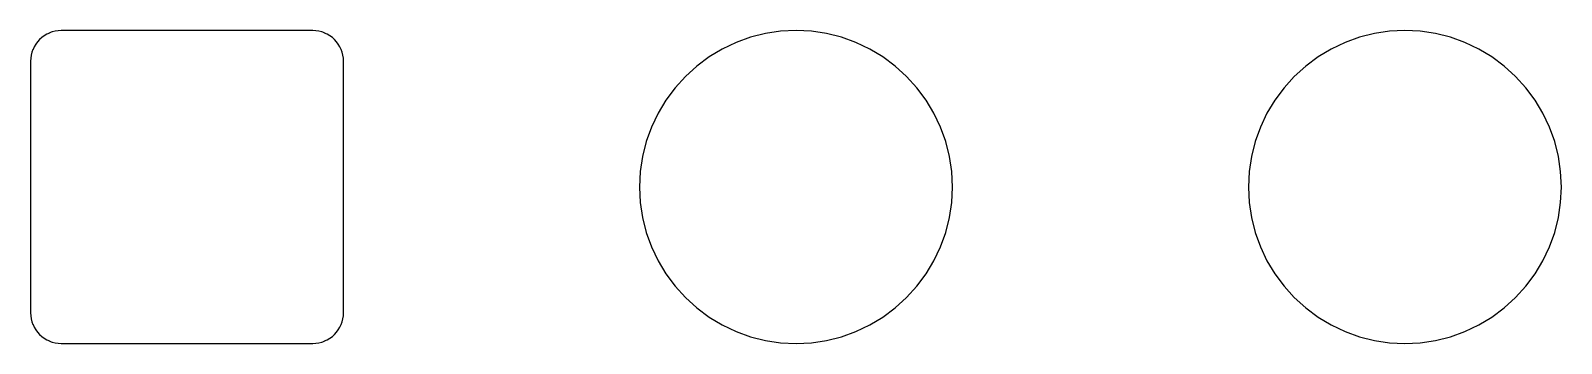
# Model space of a CAD drawing. Header units: metres. Extents: x 102.6 to 173.6, y -131.3 to -53.7.
# Drawn here: x 124.37 to 137.13, y -56.3 to -53.7 of the extents above; entities that cross this region are included whole.
import ezdxf

# ---------------------------------------------------------------- set-up
doc = ezdxf.new("R2010")
doc.units = ezdxf.units.M

msp = doc.modelspace()

# ---------------------------------------------------------------- linework, layer by layer
for points in [[(124.365, -56.05), (124.365, -56.05), (124.365, -56.05), (124.366, -56.075), (124.366, -56.075), (124.366, -56.075), (124.366, -56.075), (124.366, -56.075), (124.37, -56.1), (124.37, -56.1), (124.37, -56.1), (124.37, -56.1), (124.37, -56.1), (124.376, -56.124), (124.376, -56.124), (124.376, -56.124), (124.376, -56.124), (124.376, -56.124), (124.384, -56.147), (124.384, -56.147), (124.384, -56.148), (124.384, -56.148), (124.385, -56.148), (124.395, -56.17), (124.395, -56.17), (124.395, -56.17), (124.395, -56.17), (124.395, -56.17), (124.408, -56.191), (124.408, -56.192), (124.408, -56.192), (124.408, -56.192), (124.408, -56.192), (124.423, -56.212), (124.423, -56.212), (124.423, -56.212), (124.423, -56.212), (124.423, -56.212), (124.44, -56.23), (124.44, -56.23), (124.44, -56.23), (124.44, -56.23), (124.44, -56.23), (124.458, -56.247), (124.458, -56.247), (124.458, -56.247), (124.458, -56.247), (124.458, -56.247), (124.478, -56.262), (124.478, -56.262), (124.478, -56.262), (124.478, -56.262), (124.479, -56.262), (124.5, -56.275), (124.5, -56.275), (124.5, -56.275), (124.5, -56.275), (124.5, -56.275), (124.522, -56.285), (124.522, -56.286), (124.522, -56.286), (124.523, -56.286), (124.523, -56.286), (124.546, -56.294), (124.546, -56.294), (124.546, -56.294), (124.546, -56.294), (124.546, -56.294), (124.57, -56.3), (124.57, -56.3), (124.57, -56.3), (124.57, -56.3), (124.57, -56.3), (124.595, -56.304), (124.595, -56.304), (124.595, -56.304), (124.595, -56.304), (124.595, -56.304), (124.62, -56.305), (124.62, -56.305), (124.62, -56.305), (126.72, -56.305), (126.72, -56.305), (126.72, -56.305), (126.745, -56.304), (126.745, -56.304), (126.745, -56.304), (126.745, -56.304), (126.745, -56.304), (126.77, -56.3), (126.77, -56.3), (126.77, -56.3), (126.77, -56.3), (126.77, -56.3), (126.794, -56.294), (126.794, -56.294), (126.794, -56.294), (126.794, -56.294), (126.794, -56.294), (126.817, -56.286), (126.817, -56.286), (126.818, -56.286), (126.818, -56.286), (126.818, -56.285), (126.84, -56.275), (126.84, -56.275), (126.84, -56.275), (126.84, -56.275), (126.84, -56.275), (126.861, -56.262), (126.862, -56.262), (126.862, -56.262), (126.862, -56.262), (126.862, -56.262), (126.882, -56.247), (126.882, -56.247), (126.882, -56.247), (126.882, -56.247), (126.882, -56.247), (126.9, -56.23), (126.9, -56.23), (126.9, -56.23), (126.9, -56.23), (126.9, -56.23), (126.917, -56.212), (126.917, -56.212), (126.917, -56.212), (126.917, -56.212), (126.917, -56.212), (126.932, -56.192), (126.932, -56.192), (126.932, -56.192), (126.932, -56.192), (126.932, -56.191), (126.945, -56.17), (126.945, -56.17), (126.945, -56.17), (126.945, -56.17), (126.945, -56.17), (126.955, -56.148), (126.956, -56.148), (126.956, -56.148), (126.956, -56.147), (126.956, -56.147), (126.964, -56.124), (126.964, -56.124), (126.964, -56.124), (126.964, -56.124), (126.964, -56.124), (126.97, -56.1), (126.97, -56.1), (126.97, -56.1), (126.97, -56.1), (126.97, -56.1), (126.974, -56.075), (126.974, -56.075), (126.974, -56.075), (126.974, -56.075), (126.974, -56.075), (126.975, -56.05), (126.975, -56.05), (126.975, -56.05), (126.975, -53.95), (126.975, -53.95), (126.975, -53.95), (126.974, -53.925), (126.974, -53.925), (126.974, -53.925), (126.974, -53.925), (126.974, -53.925), (126.97, -53.9), (126.97, -53.9), (126.97, -53.9), (126.97, -53.9), (126.97, -53.9), (126.964, -53.876), (126.964, -53.876), (126.964, -53.876), (126.964, -53.876), (126.964, -53.876), (126.956, -53.853), (126.956, -53.853), (126.956, -53.852), (126.956, -53.852), (126.955, -53.852), (126.945, -53.83), (126.945, -53.83), (126.945, -53.83), (126.945, -53.83), (126.945, -53.83), (126.932, -53.809), (126.932, -53.808), (126.932, -53.808), (126.932, -53.808), (126.932, -53.808), (126.917, -53.788), (126.917, -53.788), (126.917, -53.788), (126.917, -53.788), (126.917, -53.788), (126.9, -53.77), (126.9, -53.77), (126.9, -53.77), (126.9, -53.77), (126.9, -53.77), (126.882, -53.753), (126.882, -53.753), (126.882, -53.753), (126.882, -53.753), (126.882, -53.753), (126.862, -53.738), (126.862, -53.738), (126.862, -53.738), (126.862, -53.738), (126.861, -53.738), (126.84, -53.725), (126.84, -53.725), (126.84, -53.725), (126.84, -53.725), (126.84, -53.725), (126.818, -53.715), (126.818, -53.714), (126.818, -53.714), (126.817, -53.714), (126.817, -53.714), (126.794, -53.706), (126.794, -53.706), (126.794, -53.706), (126.794, -53.706), (126.794, -53.706), (126.77, -53.7), (126.77, -53.7), (126.77, -53.7), (126.77, -53.7), (126.77, -53.7), (126.745, -53.696), (126.745, -53.696), (126.745, -53.696), (126.745, -53.696), (126.745, -53.696), (126.72, -53.695), (126.72, -53.695), (126.72, -53.695), (124.62, -53.695), (124.62, -53.695), (124.62, -53.695), (124.595, -53.696), (124.595, -53.696), (124.595, -53.696), (124.595, -53.696), (124.595, -53.696), (124.57, -53.7), (124.57, -53.7), (124.57, -53.7), (124.57, -53.7), (124.57, -53.7), (124.546, -53.706), (124.546, -53.706), (124.546, -53.706), (124.546, -53.706), (124.546, -53.706), (124.523, -53.714), (124.523, -53.714), (124.522, -53.714), (124.522, -53.714), (124.522, -53.715), (124.5, -53.725), (124.5, -53.725), (124.5, -53.725), (124.5, -53.725), (124.5, -53.725), (124.479, -53.738), (124.478, -53.738), (124.478, -53.738), (124.478, -53.738), (124.478, -53.738), (124.458, -53.753), (124.458, -53.753), (124.458, -53.753), (124.458, -53.753), (124.458, -53.753), (124.44, -53.77), (124.44, -53.77), (124.44, -53.77), (124.44, -53.77), (124.44, -53.77), (124.423, -53.788), (124.423, -53.788), (124.423, -53.788), (124.423, -53.788), (124.423, -53.788), (124.408, -53.808), (124.408, -53.808), (124.408, -53.808), (124.408, -53.808), (124.408, -53.809), (124.395, -53.83), (124.395, -53.83), (124.395, -53.83), (124.395, -53.83), (124.395, -53.83), (124.385, -53.852), (124.384, -53.852), (124.384, -53.852), (124.384, -53.853), (124.384, -53.853), (124.376, -53.876), (124.376, -53.876), (124.376, -53.876), (124.376, -53.876), (124.376, -53.876), (124.37, -53.9), (124.37, -53.9), (124.37, -53.9), (124.37, -53.9), (124.37, -53.9), (124.366, -53.925), (124.366, -53.925), (124.366, -53.925), (124.366, -53.925), (124.366, -53.925), (124.365, -53.95), (124.365, -53.95), (124.365, -53.95), (124.365, -56.05)], [(129.445, -55), (129.445, -55), (129.445, -55), (129.445, -55), (129.445, -55), (129.451, -55.128), (129.451, -55.128), (129.451, -55.128), (129.451, -55.128), (129.451, -55.128), (129.47, -55.254), (129.47, -55.254), (129.47, -55.255), (129.47, -55.255), (129.47, -55.255), (129.501, -55.379), (129.501, -55.379), (129.501, -55.379), (129.501, -55.379), (129.501, -55.379), (129.544, -55.499), (129.544, -55.499), (129.544, -55.499), (129.544, -55.5), (129.544, -55.5), (129.599, -55.615), (129.599, -55.615), (129.599, -55.615), (129.599, -55.615), (129.599, -55.615), (129.665, -55.725), (129.665, -55.725), (129.665, -55.725), (129.665, -55.725), (129.665, -55.725), (129.741, -55.828), (129.741, -55.828), (129.741, -55.828), (129.741, -55.828), (129.741, -55.828), (129.827, -55.923), (129.827, -55.923), (129.827, -55.923), (129.827, -55.923), (129.827, -55.923), (129.922, -56.009), (129.922, -56.009), (129.922, -56.009), (129.922, -56.009), (129.922, -56.009), (130.025, -56.085), (130.025, -56.085), (130.025, -56.085), (130.025, -56.085), (130.025, -56.085), (130.135, -56.151), (130.135, -56.151), (130.135, -56.151), (130.135, -56.151), (130.135, -56.151), (130.25, -56.206), (130.25, -56.206), (130.251, -56.206), (130.251, -56.206), (130.251, -56.206), (130.371, -56.249), (130.371, -56.249), (130.371, -56.249), (130.371, -56.249), (130.371, -56.249), (130.495, -56.28), (130.495, -56.28), (130.495, -56.28), (130.496, -56.28), (130.496, -56.28), (130.622, -56.299), (130.622, -56.299), (130.622, -56.299), (130.622, -56.299), (130.622, -56.299), (130.75, -56.305), (130.75, -56.305), (130.75, -56.305), (130.75, -56.305), (130.75, -56.305), (130.878, -56.299), (130.878, -56.299), (130.878, -56.299), (130.878, -56.299), (130.878, -56.299), (131.004, -56.28), (131.004, -56.28), (131.005, -56.28), (131.005, -56.28), (131.005, -56.28), (131.129, -56.249), (131.129, -56.249), (131.129, -56.249), (131.129, -56.249), (131.129, -56.249), (131.249, -56.206), (131.249, -56.206), (131.249, -56.206), (131.25, -56.206), (131.25, -56.206), (131.365, -56.151), (131.365, -56.151), (131.365, -56.151), (131.365, -56.151), (131.365, -56.151), (131.475, -56.085), (131.475, -56.085), (131.475, -56.085), (131.475, -56.085), (131.475, -56.085), (131.578, -56.009), (131.578, -56.009), (131.578, -56.009), (131.578, -56.009), (131.578, -56.009), (131.673, -55.923), (131.673, -55.923), (131.673, -55.923), (131.673, -55.923), (131.673, -55.923), (131.759, -55.828), (131.759, -55.828), (131.759, -55.828), (131.759, -55.828), (131.759, -55.828), (131.835, -55.725), (131.835, -55.725), (131.835, -55.725), (131.835, -55.725), (131.835, -55.725), (131.901, -55.615), (131.901, -55.615), (131.901, -55.615), (131.901, -55.615), (131.901, -55.615), (131.956, -55.5), (131.956, -55.5), (131.956, -55.499), (131.956, -55.499), (131.956, -55.499), (131.999, -55.379), (131.999, -55.379), (131.999, -55.379), (131.999, -55.379), (131.999, -55.379), (132.03, -55.255), (132.03, -55.255), (132.03, -55.255), (132.03, -55.254), (132.03, -55.254), (132.049, -55.128), (132.049, -55.128), (132.049, -55.128), (132.049, -55.128), (132.049, -55.128), (132.055, -55), (132.055, -55), (132.055, -55), (132.055, -55), (132.055, -55), (132.049, -54.872), (132.049, -54.872), (132.049, -54.872), (132.049, -54.872), (132.049, -54.872), (132.03, -54.746), (132.03, -54.746), (132.03, -54.745), (132.03, -54.745), (132.03, -54.745), (131.999, -54.621), (131.999, -54.621), (131.999, -54.621), (131.999, -54.621), (131.999, -54.621), (131.956, -54.501), (131.956, -54.501), (131.956, -54.501), (131.956, -54.5), (131.956, -54.5), (131.901, -54.385), (131.901, -54.385), (131.901, -54.385), (131.901, -54.385), (131.901, -54.385), (131.835, -54.275), (131.835, -54.275), (131.835, -54.275), (131.835, -54.275), (131.835, -54.275), (131.759, -54.172), (131.759, -54.172), (131.759, -54.172), (131.759, -54.172), (131.759, -54.172), (131.673, -54.077), (131.673, -54.077), (131.673, -54.077), (131.673, -54.077), (131.673, -54.077), (131.578, -53.991), (131.578, -53.991), (131.578, -53.991), (131.578, -53.991), (131.578, -53.991), (131.475, -53.915), (131.475, -53.915), (131.475, -53.915), (131.475, -53.915), (131.475, -53.915), (131.365, -53.849), (131.365, -53.849), (131.365, -53.849), (131.365, -53.849), (131.365, -53.849), (131.25, -53.794), (131.25, -53.794), (131.249, -53.794), (131.249, -53.794), (131.249, -53.794), (131.129, -53.751), (131.129, -53.751), (131.129, -53.751), (131.129, -53.751), (131.129, -53.751), (131.005, -53.72), (131.005, -53.72), (131.005, -53.72), (131.004, -53.72), (131.004, -53.72), (130.878, -53.701), (130.878, -53.701), (130.878, -53.701), (130.878, -53.701), (130.878, -53.701), (130.75, -53.695), (130.75, -53.695), (130.75, -53.695), (130.75, -53.695), (130.75, -53.695), (130.622, -53.701), (130.622, -53.701), (130.622, -53.701), (130.622, -53.701), (130.622, -53.701), (130.496, -53.72), (130.496, -53.72), (130.495, -53.72), (130.495, -53.72), (130.495, -53.72), (130.371, -53.751), (130.371, -53.751), (130.371, -53.751), (130.371, -53.751), (130.371, -53.751), (130.251, -53.794), (130.251, -53.794), (130.251, -53.794), (130.25, -53.794), (130.25, -53.794), (130.135, -53.849), (130.135, -53.849), (130.135, -53.849), (130.135, -53.849), (130.135, -53.849), (130.025, -53.915), (130.025, -53.915), (130.025, -53.915), (130.025, -53.915), (130.025, -53.915), (129.922, -53.991), (129.922, -53.991), (129.922, -53.991), (129.922, -53.991), (129.922, -53.991), (129.827, -54.077), (129.827, -54.077), (129.827, -54.077), (129.827, -54.077), (129.827, -54.077), (129.741, -54.172), (129.741, -54.172), (129.741, -54.172), (129.741, -54.172), (129.741, -54.172), (129.665, -54.275), (129.665, -54.275), (129.665, -54.275), (129.665, -54.275), (129.665, -54.275), (129.599, -54.385), (129.599, -54.385), (129.599, -54.385), (129.599, -54.385), (129.599, -54.385), (129.544, -54.5), (129.544, -54.5), (129.544, -54.501), (129.544, -54.501), (129.544, -54.501), (129.501, -54.621), (129.501, -54.621), (129.501, -54.621), (129.501, -54.621), (129.501, -54.621), (129.47, -54.745), (129.47, -54.745), (129.47, -54.745), (129.47, -54.746), (129.47, -54.746), (129.451, -54.872), (129.451, -54.872), (129.451, -54.872), (129.451, -54.872), (129.451, -54.872), (129.445, -55)], [(134.525, -55), (134.525, -55), (134.525, -55), (134.525, -55), (134.525, -55), (134.531, -55.128), (134.531, -55.128), (134.531, -55.128), (134.531, -55.128), (134.531, -55.128), (134.55, -55.254), (134.55, -55.254), (134.55, -55.255), (134.55, -55.255), (134.55, -55.255), (134.581, -55.379), (134.581, -55.379), (134.581, -55.379), (134.581, -55.379), (134.581, -55.379), (134.624, -55.499), (134.624, -55.499), (134.624, -55.499), (134.624, -55.5), (134.624, -55.5), (134.679, -55.615), (134.679, -55.615), (134.679, -55.615), (134.679, -55.615), (134.679, -55.615), (134.745, -55.725), (134.745, -55.725), (134.745, -55.725), (134.745, -55.725), (134.745, -55.725), (134.821, -55.828), (134.821, -55.828), (134.821, -55.828), (134.821, -55.828), (134.821, -55.828), (134.907, -55.923), (134.907, -55.923), (134.907, -55.923), (134.907, -55.923), (134.907, -55.923), (135.002, -56.009), (135.002, -56.009), (135.002, -56.009), (135.002, -56.009), (135.002, -56.009), (135.105, -56.085), (135.105, -56.085), (135.105, -56.085), (135.105, -56.085), (135.105, -56.085), (135.215, -56.151), (135.215, -56.151), (135.215, -56.151), (135.215, -56.151), (135.215, -56.151), (135.33, -56.206), (135.33, -56.206), (135.331, -56.206), (135.331, -56.206), (135.331, -56.206), (135.451, -56.249), (135.451, -56.249), (135.451, -56.249), (135.451, -56.249), (135.451, -56.249), (135.575, -56.28), (135.575, -56.28), (135.575, -56.28), (135.576, -56.28), (135.576, -56.28), (135.702, -56.299), (135.702, -56.299), (135.702, -56.299), (135.702, -56.299), (135.702, -56.299), (135.83, -56.305), (135.83, -56.305), (135.83, -56.305), (135.83, -56.305), (135.83, -56.305), (135.958, -56.299), (135.958, -56.299), (135.958, -56.299), (135.958, -56.299), (135.958, -56.299), (136.084, -56.28), (136.084, -56.28), (136.085, -56.28), (136.085, -56.28), (136.085, -56.28), (136.209, -56.249), (136.209, -56.249), (136.209, -56.249), (136.209, -56.249), (136.209, -56.249), (136.329, -56.206), (136.329, -56.206), (136.329, -56.206), (136.33, -56.206), (136.33, -56.206), (136.445, -56.151), (136.445, -56.151), (136.445, -56.151), (136.445, -56.151), (136.445, -56.151), (136.555, -56.085), (136.555, -56.085), (136.555, -56.085), (136.555, -56.085), (136.555, -56.085), (136.658, -56.009), (136.658, -56.009), (136.658, -56.009), (136.658, -56.009), (136.658, -56.009), (136.753, -55.923), (136.753, -55.923), (136.753, -55.923), (136.753, -55.923), (136.753, -55.923), (136.839, -55.828), (136.839, -55.828), (136.839, -55.828), (136.839, -55.828), (136.839, -55.828), (136.915, -55.725), (136.915, -55.725), (136.915, -55.725), (136.915, -55.725), (136.915, -55.725), (136.981, -55.615), (136.981, -55.615), (136.981, -55.615), (136.981, -55.615), (136.981, -55.615), (137.036, -55.5), (137.036, -55.5), (137.036, -55.499), (137.036, -55.499), (137.036, -55.499), (137.079, -55.379), (137.079, -55.379), (137.079, -55.379), (137.079, -55.379), (137.079, -55.379), (137.11, -55.255), (137.11, -55.255), (137.11, -55.255), (137.11, -55.254), (137.11, -55.254), (137.129, -55.128), (137.129, -55.128), (137.129, -55.128), (137.129, -55.128), (137.129, -55.128), (137.135, -55), (137.135, -55), (137.135, -55), (137.135, -55), (137.135, -55), (137.129, -54.872), (137.129, -54.872), (137.129, -54.872), (137.129, -54.872), (137.129, -54.872), (137.11, -54.746), (137.11, -54.746), (137.11, -54.745), (137.11, -54.745), (137.11, -54.745), (137.079, -54.621), (137.079, -54.621), (137.079, -54.621), (137.079, -54.621), (137.079, -54.621), (137.036, -54.501), (137.036, -54.501), (137.036, -54.501), (137.036, -54.5), (137.036, -54.5), (136.981, -54.385), (136.981, -54.385), (136.981, -54.385), (136.981, -54.385), (136.981, -54.385), (136.915, -54.275), (136.915, -54.275), (136.915, -54.275), (136.915, -54.275), (136.915, -54.275), (136.839, -54.172), (136.839, -54.172), (136.839, -54.172), (136.839, -54.172), (136.839, -54.172), (136.753, -54.077), (136.753, -54.077), (136.753, -54.077), (136.753, -54.077), (136.753, -54.077), (136.658, -53.991), (136.658, -53.991), (136.658, -53.991), (136.658, -53.991), (136.658, -53.991), (136.555, -53.915), (136.555, -53.915), (136.555, -53.915), (136.555, -53.915), (136.555, -53.915), (136.445, -53.849), (136.445, -53.849), (136.445, -53.849), (136.445, -53.849), (136.445, -53.849), (136.33, -53.794), (136.33, -53.794), (136.329, -53.794), (136.329, -53.794), (136.329, -53.794), (136.209, -53.751), (136.209, -53.751), (136.209, -53.751), (136.209, -53.751), (136.209, -53.751), (136.085, -53.72), (136.085, -53.72), (136.085, -53.72), (136.084, -53.72), (136.084, -53.72), (135.958, -53.701), (135.958, -53.701), (135.958, -53.701), (135.958, -53.701), (135.958, -53.701), (135.83, -53.695), (135.83, -53.695), (135.83, -53.695), (135.83, -53.695), (135.83, -53.695), (135.702, -53.701), (135.702, -53.701), (135.702, -53.701), (135.702, -53.701), (135.702, -53.701), (135.576, -53.72), (135.576, -53.72), (135.575, -53.72), (135.575, -53.72), (135.575, -53.72), (135.451, -53.751), (135.451, -53.751), (135.451, -53.751), (135.451, -53.751), (135.451, -53.751), (135.331, -53.794), (135.331, -53.794), (135.331, -53.794), (135.33, -53.794), (135.33, -53.794), (135.215, -53.849), (135.215, -53.849), (135.215, -53.849), (135.215, -53.849), (135.215, -53.849), (135.105, -53.915), (135.105, -53.915), (135.105, -53.915), (135.105, -53.915), (135.105, -53.915), (135.002, -53.991), (135.002, -53.991), (135.002, -53.991), (135.002, -53.991), (135.002, -53.991), (134.907, -54.077), (134.907, -54.077), (134.907, -54.077), (134.907, -54.077), (134.907, -54.077), (134.821, -54.172), (134.821, -54.172), (134.821, -54.172), (134.821, -54.172), (134.821, -54.172), (134.745, -54.275), (134.745, -54.275), (134.745, -54.275), (134.745, -54.275), (134.745, -54.275), (134.679, -54.385), (134.679, -54.385), (134.679, -54.385), (134.679, -54.385), (134.679, -54.385), (134.624, -54.5), (134.624, -54.5), (134.624, -54.501), (134.624, -54.501), (134.624, -54.501), (134.581, -54.621), (134.581, -54.621), (134.581, -54.621), (134.581, -54.621), (134.581, -54.621), (134.55, -54.745), (134.55, -54.745), (134.55, -54.745), (134.55, -54.746), (134.55, -54.746), (134.531, -54.872), (134.531, -54.872), (134.531, -54.872), (134.531, -54.872), (134.531, -54.872), (134.525, -55)]]:
    msp.add_lwpolyline(points)

doc.saveas('drawing.dxf')
